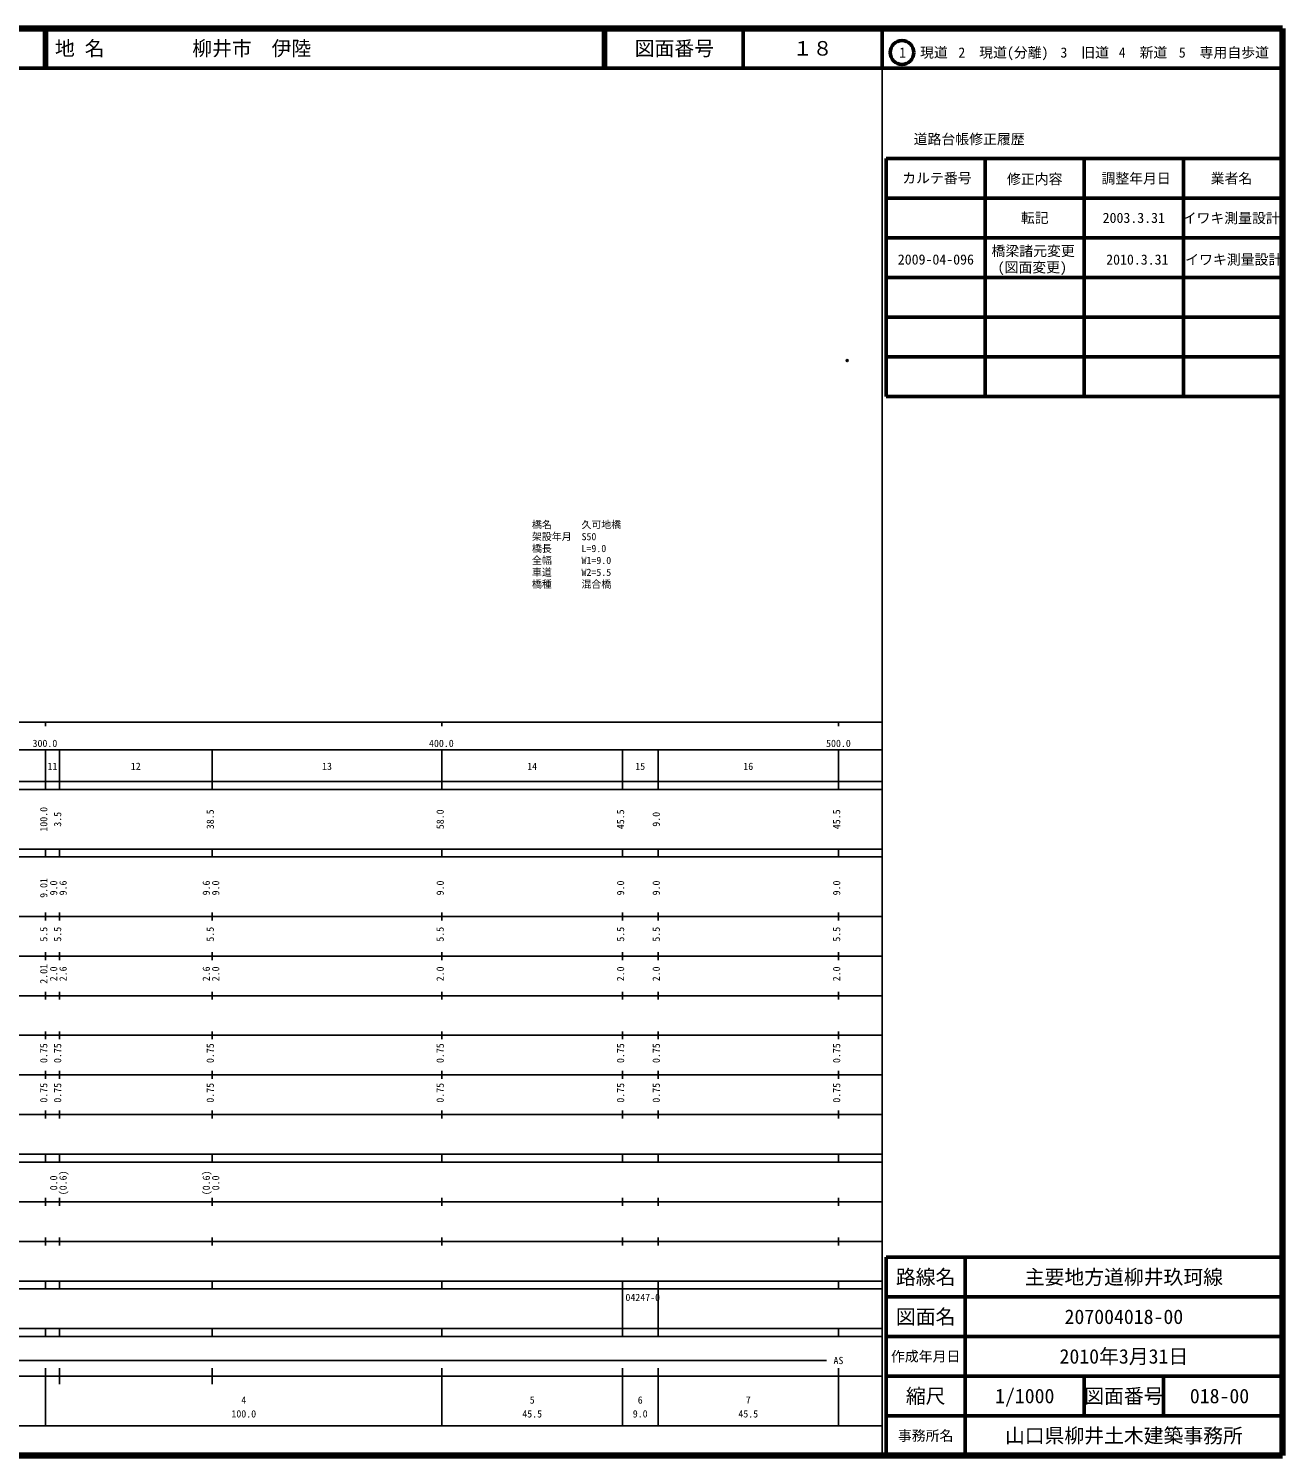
# Model space of a CAD drawing. Units: millimetres on the paper. Extents: x 40 to 680, y 20 to 380.
# Drawn here: x 363.7 to 680, y 20 to 380 of the extents above; entities that cross this region are included whole.
import ezdxf
from ezdxf.enums import TextEntityAlignment as Align

# ---------------------------------------------------------------- set-up
doc = ezdxf.new("R2010")
doc.units = ezdxf.units.MM
doc.header["$PDMODE"] = 32
doc.header["$PDSIZE"] = 0.5
for name, color, linetype in [('M-OTRS', 6, 'Continuous'), ('M-STR-HTXT', 7, 'Continuous'), ('M-TTL-TXT', 7, 'Continuous')]:
    doc.layers.add(name, color=color, linetype=linetype)
for name, color, linetype, lineweight in [('M-TTL', 2, 'Continuous', 140), ('M-TTL-BAND', 7, 'Continuous', 25), ('M-TTL-FRAM', 2, 'Continuous', 50), ('M-TTL-LINE', 7, 'Continuous', 50)]:
    doc.layers.add(name, color=color, linetype=linetype, lineweight=lineweight)
doc.styles.add('ＭＳ ゴシック', font='')
doc.styles.get('ＭＳ ゴシック').set_extended_font_data('MS Gothic')

msp = doc.modelspace()

# ---------------------------------------------------------------- linework, layer by layer
at = {"layer": 'M-OTRS'}
msp.add_point((570.223, 296.237), dxfattribs=at)
at = {"layer": 'M-TTL'}
for p, q in [((680, 380), (40, 380)), ((680, 20), (680, 380)), ((40, 20), (680, 20))]:
    msp.add_line(p, q, dxfattribs=at)
at = {"layer": 'M-TTL-BAND'}
for p, q in [((579, 20), (579, 370)), ((40, 205), (579, 205)), ((368, 205), (368, 204)), ((468, 205), (468, 204)), ((568, 205), (568, 204)), ((68, 198), (579, 198)), ((368, 188), (368, 198)), ((371.5, 188), (371.5, 198)), ((410, 188), (410, 198)), ((468, 188), (468, 198)), ((513.5, 188), (513.5, 198)), ((522.5, 188), (522.5, 198)), ((568, 188), (568, 198)), ((40, 190), (579, 190)), ((40, 188), (579, 188)), ((40, 173), (579, 173)), ((368, 171), (368, 173)), ((371.5, 171), (371.5, 173)), ((410, 171), (410, 173)), ((468, 171), (468, 173)), ((513.5, 171), (513.5, 173)), ((522.5, 171), (522.5, 173)), ((568, 171), (568, 173)), ((40, 171), (579, 171)), ((40, 156), (579, 156)), ((368, 155), (368, 157)), ((371.5, 155), (371.5, 157)), ((410, 155), (410, 157)), ((468, 155), (468, 157)), ((513.5, 155), (513.5, 157)), ((522.5, 155), (522.5, 157)), ((568, 155), (568, 157)), ((46, 146), (579, 146)), ((368, 145), (368, 147)), ((371.5, 145), (371.5, 147)), ((410, 145), (410, 147)), ((468, 145), (468, 147)), ((513.5, 145), (513.5, 147)), ((522.5, 145), (522.5, 147)), ((568, 145), (568, 147)), ((368, 135), (368, 137)), ((371.5, 135), (371.5, 137)), ((410, 135), (410, 137)), ((468, 135), (468, 137)), ((513.5, 135), (513.5, 137)), ((522.5, 135), (522.5, 137)), ((568, 135), (568, 137)), ((52, 136), (579, 136)), ((46, 126), (579, 126)), ((368, 125), (368, 127)), ((371.5, 125), (371.5, 127)), ((410, 125), (410, 127)), ((468, 125), (468, 127)), ((513.5, 125), (513.5, 127)), ((522.5, 125), (522.5, 127)), ((568, 125), (568, 127)), ((52, 116), (579, 116)), ((368, 115), (368, 117)), ((371.5, 115), (371.5, 117)), ((410, 115), (410, 117)), ((468, 115), (468, 117)), ((513.5, 115), (513.5, 117)), ((522.5, 115), (522.5, 117)), ((568, 115), (568, 117)), ((46, 106), (579, 106)), ((368, 105), (368, 107)), ((371.5, 105), (371.5, 107)), ((410, 105), (410, 107)), ((468, 105), (468, 107)), ((513.5, 105), (513.5, 107)), ((522.5, 105), (522.5, 107)), ((568, 105), (568, 107)), ((40, 96), (579, 96)), ((40, 94), (579, 94)), ((368, 94), (368, 96)), ((371.5, 94), (371.5, 96)), ((410, 94), (410, 96)), ((468, 94), (468, 96)), ((513.5, 94), (513.5, 96)), ((522.5, 94), (522.5, 96)), ((568, 94), (568, 96)), ((49, 84), (579, 84)), ((368, 83), (368, 85)), ((371.5, 83), (371.5, 85)), ((410, 83), (410, 85)), ((468, 83), (468, 85)), ((513.5, 83), (513.5, 85)), ((522.5, 83), (522.5, 85)), ((568, 83), (568, 85)), ((40, 74), (579, 74)), ((368, 73), (368, 75)), ((371.5, 73), (371.5, 75)), ((410, 73), (410, 75)), ((468, 73), (468, 75)), ((513.5, 73), (513.5, 75)), ((522.5, 73), (522.5, 75)), ((568, 73), (568, 75)), ((40, 64), (579, 64)), ((40, 62), (579, 62)), ((368, 62), (368, 64)), ((371.5, 62), (371.5, 64)), ((410, 62), (410, 64)), ((468, 62), (468, 64)), ((513.5, 62), (513.5, 64)), ((513.5, 52), (513.5, 62)), ((522.5, 62), (522.5, 64)), ((522.5, 52), (522.5, 62)), ((568, 62), (568, 64)), ((40, 52), (579, 52)), ((368, 50), (368, 52)), ((371.5, 50), (371.5, 52)), ((410, 50), (410, 52)), ((468, 50), (468, 52)), ((513.5, 50), (513.5, 52)), ((522.5, 50), (522.5, 52)), ((568, 50), (568, 52)), ((40, 50), (579, 50)), ((71, 44), (565, 44)), ((40, 40), (579, 40)), ((368, 27.5), (368, 42)), ((371.5, 38), (371.5, 42)), ((410, 38), (410, 42)), ((468, 27.5), (468, 42)), ((513.5, 27.5), (513.5, 42)), ((522.5, 27.5), (522.5, 42)), ((568, 27.5), (568, 42)), ((68, 27.5), (579, 27.5))]:
    msp.add_line(p, q, dxfattribs=at)
at = {"layer": 'M-TTL-FRAM'}
for p, q in [((580, 347.197), (580, 287.197)), ((580, 347.197), (680, 347.197)), ((580, 287.197), (680, 287.197)), ((680, 70), (580, 70)), ((580, 70), (580, 20))]:
    msp.add_line(p, q, dxfattribs=at)
at = {"layer": 'M-TTL-LINE'}
for p, q in [((367.75, 380), (367.75, 370)), ((368.25, 380), (368.25, 370)), ((508.747, 380), (508.747, 370)), ((509.247, 380), (509.247, 370)), ((543.997, 380), (543.997, 370)), ((579, 380), (579, 370)), ((40, 370), (680, 370)), ((605, 347.197), (605, 287.197)), ((630, 347.197), (630, 287.197)), ((655, 347.197), (655, 287.197)), ((580, 337.197), (680, 337.197)), ((580, 327.197), (680, 327.197)), ((580, 317.197), (680, 317.197)), ((580, 307.197), (680, 307.197)), ((580, 297.197), (680, 297.197)), ((600, 70), (600, 20)), ((680, 60), (580, 60)), ((680, 50), (580, 50)), ((680, 40), (580, 40)), ((630, 40), (630, 30)), ((650, 40), (650, 30)), ((680, 30), (580, 30))]:
    msp.add_line(p, q, dxfattribs=at)
msp.add_circle((584.031, 373.958), 3, dxfattribs=at)

# ---------------------------------------------------------------- texts
at = {"layer": 'M-STR-HTXT', "style": 'ＭＳ ゴシック'}
for s, p in [('橋名\u3000\u3000\u3000久可地橋', (490.694, 253.354)), ('架設年月\u3000S50', (490.694, 250.354)), ('橋長\u3000\u3000\u3000L=9.0', (490.694, 247.354)), ('全幅\u3000\u3000\u3000W1=9.0', (490.694, 244.354)), ('車道\u3000\u3000\u3000W2=5.5', (490.694, 241.354)), ('橋種\u3000\u3000\u3000混合橋', (490.694, 238.354))]:
    msp.add_text(s, height=1.833, dxfattribs=at).set_placement(p, align=Align.BOTTOM_LEFT)
at = {"layer": 'M-TTL-BAND', "style": 'ＭＳ ゴシック'}
for s, p in [('300.0', (367.844, 198.195)), ('400.0', (467.844, 198.195)), ('500.0', (568, 198.195)), ('500.0', (568, 198.195)), ('11', (369.75, 192.405)), ('12', (390.75, 192.405)), ('13', (439, 192.405)), ('14', (490.75, 192.405)), ('15', (518, 192.405)), ('16', (545.25, 192.405)), ('AS', (568, 42.5)), ('4', (418, 32.523)), ('5', (490.75, 32.523)), ('6', (518, 32.523)), ('7', (545.25, 32.523)), ('100.0', (418, 29.033)), ('45.5', (490.75, 29.033)), ('9.0', (518, 29.033)), ('45.5', (545.25, 29.033))]:
    msp.add_text(s, height=1.833, dxfattribs=at).set_placement(p, align=Align.BOTTOM_CENTER)
for s, p in [('100.0', (369, 180.5)), ('3.5', (372.5, 180.5)), ('38.5', (411, 180.5)), ('58.0', (469, 180.5)), ('45.5', (514.5, 180.5)), ('9.0', (523.5, 180.5)), ('45.5', (569, 180.5)), ('9.01', (369, 163.174)), ('9.0', (371.5, 163.174)), ('9.6', (373.87, 163.174)), ('9.6', (410, 163.174)), ('9.0', (412.37, 163.174)), ('9.0', (469, 163.174)), ('9.0', (514.5, 163.174)), ('9.0', (523.5, 163.174)), ('9.0', (569, 163.174)), ('5.5', (369, 151.5)), ('5.5', (372.5, 151.5)), ('5.5', (411, 151.5)), ('5.5', (469, 151.5)), ('5.5', (514.5, 151.5)), ('5.5', (523.5, 151.5)), ('5.5', (569, 151.5)), ('2.01', (369, 141.5)), ('2.0', (371.5, 141.5)), ('2.6', (373.87, 141.5)), ('2.6', (410, 141.5)), ('2.0', (412.37, 141.5)), ('2.0', (469, 141.5)), ('2.0', (514.5, 141.5)), ('2.0', (523.5, 141.5)), ('2.0', (569, 141.5)), ('0.75', (369, 121.5)), ('0.75', (372.5, 121.5)), ('0.75', (411, 121.5)), ('0.75', (469, 121.5)), ('0.75', (514.5, 121.5)), ('0.75', (523.5, 121.5)), ('0.75', (569, 121.5)), ('0.75', (369, 111.5)), ('0.75', (372.5, 111.5)), ('0.75', (411, 111.5)), ('0.75', (469, 111.5)), ('0.75', (514.5, 111.5)), ('0.75', (523.5, 111.5)), ('0.75', (569, 111.5)), ('0.0', (371.5, 88.764)), ('(0.6)', (373.87, 88.764)), ('(0.6)', (410, 88.764)), ('0.0', (412.37, 88.764))]:
    msp.add_text(s, height=1.833, rotation=90, dxfattribs=at).set_placement(p, align=Align.BOTTOM_CENTER)
msp.add_text('04247-0', height=1.833, dxfattribs=at).set_placement((514.275, 58.405), align=Align.BOTTOM_LEFT)
at = {"layer": 'M-TTL-TXT', "style": 'ＭＳ ゴシック'}
for s, p in [('地 名', (370.38, 375)), ('柳井市\u3000伊陸', (405.024, 375))]:
    msp.add_text(s, height=3.666, dxfattribs=at).set_placement(p, align=Align.MIDDLE_LEFT)
for s, height, p in [('図面番号', 3.666, (526.622, 375)), ('１８', 3.666, (561.497, 375)), ('1\u3000現道', 2.566, (589.448, 373.958)), ('2\u3000現道(分離)', 2.566, (609.619, 373.958)), ('3\u3000旧道', 2.566, (630.121, 373.958)), ('4\u3000新道', 2.566, (644.824, 373.958)), ('5\u3000専用自歩道', 2.566, (665.228, 373.958)), ('道路台帳修正履歴', 2.566, (600.968, 352.113)), ('カルテ番号', 2.566, (592.839, 342.277)), ('修正内容', 2.566, (617.509, 342.023)), ('調整年月日', 2.566, (643.089, 342.197)), ('業者名', 2.566, (667.134, 342.197)), ('転記', 2.566, (617.5, 332.245)), ('2003.3.31', 2.566, (642.5, 332.245)), ('イワキ測量設計', 2.566, (667.077, 332.189)), ('橋梁諸元変更', 2.566, (617.116, 323.887)), ('2009-04-096', 2.566, (592.579, 321.742)), ('(図面変更)', 2.566, (616.899, 319.761)), ('2010.3.31', 2.566, (643.392, 321.715)), ('イワキ測量設計', 2.566, (667.713, 321.715)), ('路線名', 3.666, (590, 65)), ('路線名', 3.666, (590, 65)), ('主要地方道柳井玖珂線', 3.666, (640, 65)), ('図面名', 3.666, (590, 55)), ('図面名', 3.666, (590, 55)), ('207004018-00', 3.666, (640, 55)), ('2010年3月31日', 3.666, (640, 45)), ('作成年月日', 2.566, (590, 45)), ('作成年月日', 2.566, (590, 45)), ('縮尺', 3.666, (590, 35)), ('縮尺', 3.666, (590, 35)), ('1/1000', 3.666, (615, 35)), ('図面番号', 3.666, (640, 35)), ('図面番号', 3.666, (640, 35)), ('018-00', 3.666, (664.125, 35)), ('事務所名', 2.566, (590, 25)), ('事務所名', 2.566, (590, 25)), ('山口県柳井土木建築事務所', 3.666, (640, 25))]:
    msp.add_text(s, height=height, dxfattribs=at).set_placement(p, align=Align.MIDDLE_CENTER)

doc.saveas('drawing.dxf')
